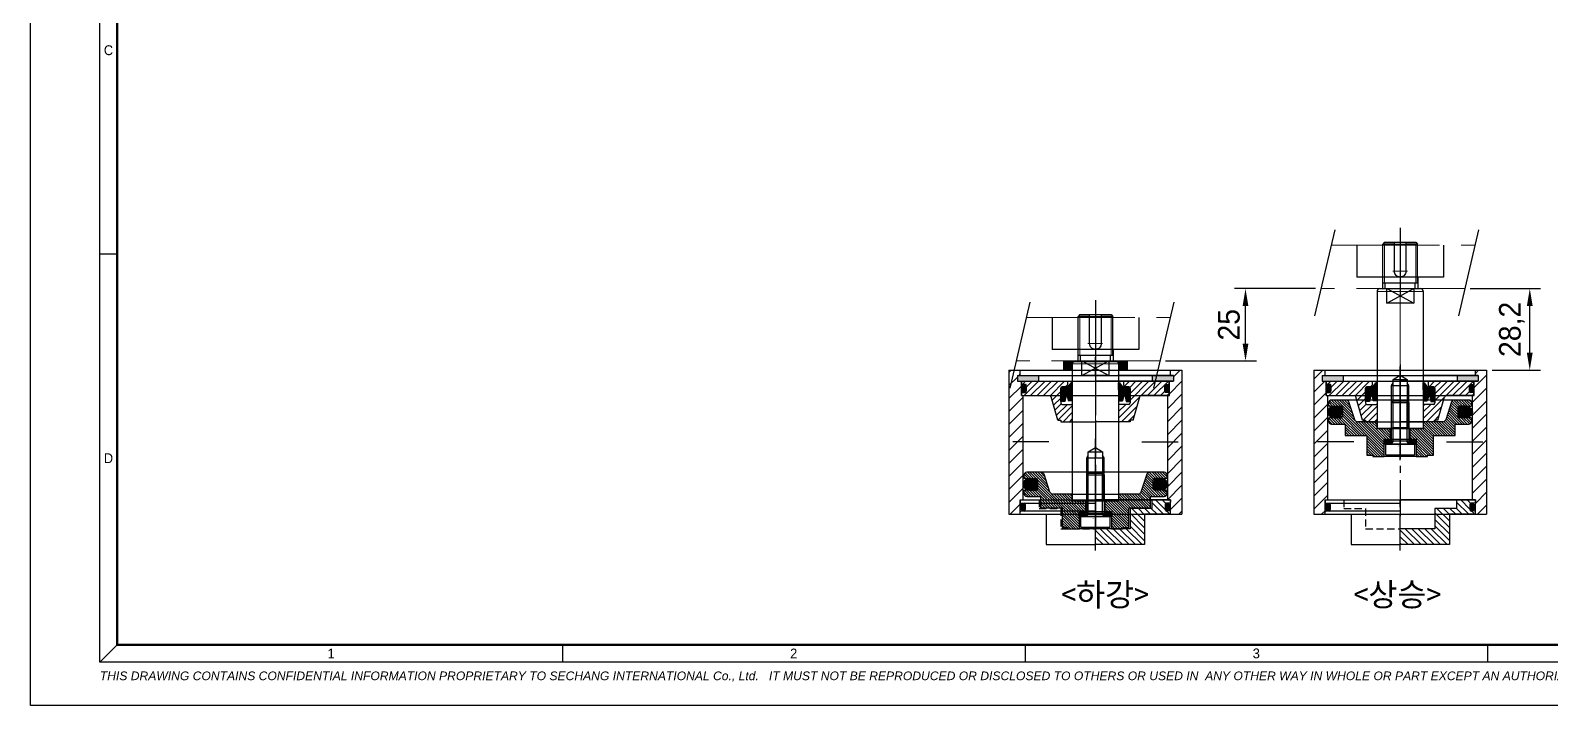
# Model space of a CAD drawing. Header units: inches. Extents: x 0 to 23821, y 0 to 11279.
# Drawn here: x 15860 to 16386, y 8630 to 8863 of the extents above; entities that cross this region are included whole.
import ezdxf

# ---------------------------------------------------------------- set-up
doc = ezdxf.new("R2010")
doc.units = ezdxf.units.IN
doc.header["$LTSCALE"] = 10
doc.header["$MEASUREMENT"] = 0
for name, pattern in [('CENTER', [2, 1.25, -0.25, 0.25, -0.25]), ('DASHED', [0.75, 0.5, -0.25]), ('HIDDEN', [0.375, 0.25, -0.125]), ('PHANTOM', [2.5, 1.25, -0.25, 0.25, -0.25, 0.25, -0.25])]:
    doc.linetypes.add(name, pattern=pattern)
doc.layers.get('Defpoints').update_dxf_attribs({"color": 8})
for name, color, linetype in [('11', 1, 'CENTER'), ('22', 2, 'HIDDEN'), ('CENTER LINE', 1, 'CENTER'), ('HIDDEN LINE', 4, 'HIDDEN'), ('PhantomLine', 6, 'PHANTOM'), ('THIN LINE', 3, 'Continuous')]:
    doc.layers.add(name, color=color, linetype=linetype)
doc.layers.add('33', color=3, linetype='PHANTOM', lineweight=9)
for name, color, linetype, lineweight, true_color in [('은선 (ISO)', 5, 'Continuous', 15, 0x0000ff), ('좁은 외형선(ISO)', 1, 'Continuous', 15, 0xff0000), ('중심 표식(ISO)', 1, 'Continuous', 9, 0xff0000), ('중심선(ISO)', 1, 'Continuous', 9, 0xff0000)]:
    doc.layers.add(name, color=color, linetype=linetype, lineweight=lineweight, true_color=true_color)
doc.styles.add('SCI', font='')
doc.styles.get("Standard").update_dxf_attribs({"font": 'arial.ttf'})
doc.styles.add('기본글씨', font='')
doc.styles.get('SCI').set_extended_font_data('Gulim')
doc.styles.get('기본글씨').set_extended_font_data('GulimChe')
doc.dimstyles.new('SCH', dxfattribs={"dimtxt": 2.5, "dimasz": 2, "dimexe": 1.25, "dimexo": 0.625, "dimtad": 1, "dimdec": 8, "dimtxsty": 'SCI', "dimcen": 2.5, "dimclrd": 4, "dimclre": 4, "dimclrt": 7, "dimadec": 8, "dimazin": 2, "dimtfac": 1, "dimtdec": 8, "dimtmove": 0, "dimatfit": 3, "dimfxl": 1, "dimarcsym": 0})

# ---------------------------------------------------------------- blocks, each defined once
blk = doc.blocks.new('A$Cfc68a438')
blk.add_line((-405, 78), (-408, 78))
at = {"color": 2}
for p, q in [((-405, 10.5), (-408, 7.5)), ((-328, 10.5), (-328, 7.5)), ((-248, 10.5), (-248, 7.5)), ((-168, 10.5), (-168, 7.5))]:
    blk.add_line(p, q, dxfattribs=at)
at = {"color": 1}
blk.add_lwpolyline([(-420, 297), (0, 297), (0, 0), (-420, 0)], close=True, dxfattribs=at)
at = {"color": 2}
blk.add_lwpolyline([(-408, 289.5), (-8, 289.5), (-8, 7.5), (-408, 7.5)], close=True, dxfattribs=at)
at = {"const_width": 0.4}
blk.add_lwpolyline([(-405, 286.5), (-11, 286.5), (-11, 10.5), (-405, 10.5)], close=True, dxfattribs=at)
at = {"color": 2, "char_height": 1.7, "attachment_point": 5, "style": 'SCI'}
for s, insert, width in [('C', (-406.5, 113.25), 3), ('D', (-406.5, 42.75), 3), ('1', (-368, 9), 80), ('2', (-288, 9), 80), ('3', (-208, 9), 80)]:
    blk.add_mtext(s, dxfattribs=dict(at, insert=insert, width=width))
at = {"color": 3, "insert": (-408, 5), "char_height": 1.5, "width": 400.0238, "attachment_point": 4, "style": 'SCI'}
blk.add_mtext('{\\fArial|b0|i1|c0|p34;THIS DRAWING CONTAINS CONFIDENTIAL INFORMATION PROPRIETARY TO SECHANG INTERNATIONAL Co., Ltd.   IT MUST NOT BE REPRODUCED OR DISCLOSED TO OTHERS OR USED IN  ANY OTHER WAY IN WHOLE OR PART EXCEPT AN AUTHORIZED IN WRITING BY SECHANG INTERNATIONAL Co., Ltd.  }', dxfattribs=at)
blk = doc.blocks.new('A$Ce8d7970b')
h = blk.add_hatch()
h.set_pattern_fill('ANSI31', color=3)
h.set_pattern_definition([(45, (-2840.139, -2710.0392), (-2.245064, 2.245064), [])])
h.paths.add_polyline_path([(-25, 0), (-25.6, 0), (-25.6, 5), (-27, 5), (-27, 7), (-26, 7), (-26, 8.8), (-29.9, 8.8), (-29.9, -16), (-25, -16)])
h.paths.add_polyline_path([(-25, -16), (-29.9, -16), (-29.9, -41), (-26, -41), (-26, -36), (-25, -36)])
h.paths.add_polyline_path([(29.9, 8.8), (26, 8.8), (26, 7), (27, 7), (27, 5), (25.6, 5), (25.6, 0), (25, 0), (25, -16), (29.9, -16)])
h.paths.add_polyline_path([(29.9, -16), (25, -16), (25, -36), (26, -36), (26, -41), (29.9, -41)])
for p, q in [((-29.9, 8.8), (29.9, 8.8)), ((-29.9, 8.8), (-29.9, -41)), ((-27, 7), (27, 7)), ((-27, 7), (-27, 5)), ((-26, 7), (-26, 8.8)), ((26, 7), (26, 8.8)), ((27, 7), (27, 5)), ((29.9, 8.8), (29.9, -41)), ((-27, 5), (27, 5)), ((-25.6, 0), (-25.6, 5)), ((-25.6, 0), (25.6, 0)), ((25.6, 0), (25.6, 5)), ((-25, -36), (-25, 0)), ((25, -36), (25, 0)), ((-26, -36), (26, -36)), ((-26, -41), (-26, -36)), ((26, -41), (26, -36)), ((-29.9, -41), (29.9, -41))]:
    blk.add_line(p, q)
at = {"layer": 'CENTER LINE'}
for p, q in [((0, 10.8), (0, -43)), ((-16.07, -16), (-31.05, -16)), ((16.07, -16), (31.05, -16))]:
    blk.add_line(p, q, dxfattribs=at)
blk = doc.blocks.new('A$C10B85BA4')
at = {"layer": 'THIN LINE'}
blk.add_hatch(color=256, dxfattribs=at).paths.add_polyline_path([(-11.91, 0), (-11.91, 2), (-19.24, 2), (-19.24, 0)])
at = {"color": 7, "linetype": 'Continuous'}
for p, q in [((-19.24, 2), (0, 2)), ((-19.24, 2), (-19.24, 0)), ((-19.24, 0), (0, 0))]:
    blk.add_line(p, q, dxfattribs=at)
at = {"color": 3, "linetype": 'DASHED'}
blk.add_line((-11.91, 2), (-11.91, 0), dxfattribs=at)
at = {"layer": 'THIN LINE'}
blk.add_line((-11.91, 2), (-11.91, 0), dxfattribs=at)
blk = doc.blocks.new('A$C268A3F26')
at = {"layer": 'THIN LINE'}
blk.add_hatch(color=256, dxfattribs=at).paths.add_polyline_path([(0, 0.87, 0.37096), (-1.5, 0.87), (-1.5, -0.87, 0.37096), (0, -0.87)])
for p, q in [((-1.5, 0.87), (-1.5, -0.87)), ((0, 0.87), (0, -0.87))]:
    blk.add_line(p, q, dxfattribs=at)
for start, end in [(49.2943, 130.7057), (229.2943, 310.7057)]:
    blk.add_arc((-0.75, 0), 1.15, start, end, dxfattribs=at)
blk = doc.blocks.new('A$C6FC21D95')
at = {"layer": 'THIN LINE'}
blk.add_hatch(color=256, dxfattribs=at).paths.add_polyline_path([(-3.32, 1.24), (-5, 0.92), (-5, -0.5), (-0.5, -0.5, 0.414214), (0, 0), (0, 2.08), (1.4, 3.07), (1.4, 3.5), (-0.96, 3.5), (-0.96, 3.08), (-2.93, 3.08), (-3.97, 3.5), (-4.75, 3.5), (-4.75, 2.18), (-3.29, 1.75, -0.788758)])
for p, q in [((-3.32, 1.24), (-5, 0.92)), ((-5, 0.92), (-5, -0.5)), ((-4.75, 3.5), (-4.75, 2.18)), ((-3.97, 3.5), (-4.75, 3.5)), ((-3.29, 1.75), (-4.75, 2.18)), ((-2.93, 3.08), (-3.97, 3.5)), ((-0.96, 3.08), (-2.93, 3.08)), ((-0.96, 3.5), (1.4, 3.5)), ((-0.96, 3.5), (-0.96, 3.08)), ((0, 2.08), (1.4, 3.07)), ((0, 2.08), (0, 0)), ((1.4, 3.5), (1.4, 3.07)), ((-5, -0.5), (-0.5, -0.5))]:
    blk.add_line(p, q, dxfattribs=at)
for centre, radius, start, end in [((-3.37, 1.5), 0.266, 280.7708, 73.8303), ((-0.5, 0), 0.5, 270, 0)]:
    blk.add_arc(centre, radius, start, end, dxfattribs=at)
blk = doc.blocks.new('A$C0103d36f')
h = blk.add_hatch()
h.set_pattern_fill('ANSI31', color=2, scale=0.5)
h.set_pattern_definition([(45, (-1745.3104, -2719.5731), (-1.122532, 1.122532), [])])
h.paths.add_polyline_path([(-12, -2.5, -0.414214), (-11.5, -2), (-10.3, -2, 0.414214), (-9.7, -1.4), (-9.7, 0), (-25.5, 0), (-25.5, -0.88, 0.39896), (-25.31, -1.08), (-24.28, -1.14, -0.39896), (-24, -1.43), (-24, -3.57, -0.39896), (-24.28, -3.86), (-25.31, -3.92, 0.39896), (-25.5, -4.12), (-25.5, -5), (-15.81, -5, -0.334595), (-15.33, -5.36), (-13, -13.5), (-12, -13.5), (-12, -14), (-8.3, -14, 0.414214), (-8, -13.7), (-8, -8.3, 0.414214), (-8.3, -8), (-11.5, -8, -0.414214), (-12, -7.5)])
h.paths.add_polyline_path([(15.81, -5), (25.5, -5), (25.5, -4.12, 0.39896), (25.31, -3.92), (24.28, -3.86, -0.39896), (24, -3.57), (24, -1.43, -0.39896), (24.28, -1.14), (25.31, -1.08, 0.39896), (25.5, -0.88), (25.5, 0), (9.7, 0), (9.7, -1.4, 0.414214), (10.3, -2), (11.5, -2, -0.414214), (12, -2.5), (12, -7.5, -0.414214), (11.5, -8), (8.3, -8, 0.414214), (8, -8.3), (8, -13.7, 0.414214), (8.3, -14), (12, -14), (12, -13.5), (13, -13.5), (15.33, -5.36, -0.334595)])
for p, q in [((-25.5, 0), (0, 0)), ((-9.7, 0), (-9.7, -1.4)), ((25.5, 0), (0, 0)), ((9.7, 0), (9.7, -1.4)), ((-25.5, -5), (-15.81, -5)), ((-12, -2.5), (-12, -7.5)), ((-11.5, -2), (-10.3, -2)), ((11.5, -2), (10.3, -2)), ((12, -2.5), (12, -7.5)), ((25.5, -5), (15.81, -5)), ((-13, -13.5), (-15.33, -5.36)), ((-11.5, -8), (-8.3, -8)), ((-8, -8.3), (-8, -13.7)), ((8, -8.3), (8, -13.7)), ((11.5, -8), (8.3, -8)), ((13, -13.5), (15.33, -5.36)), ((-13, -13.5), (-12, -13.5)), ((-12, -13.5), (-12, -14)), ((-12, -14), (0, -14)), ((12, -14), (0, -14)), ((13, -13.5), (12, -13.5)), ((12, -13.5), (12, -14)), ((12, -13.5), (12, -14))]:
    blk.add_line(p, q)
at = {"color": 7}
for p, q in [((-25.5, -0.88), (-25.5, 0)), ((25.5, -0.88), (25.5, 0)), ((-25.5, -5), (-25.5, -4.12)), ((-24.28, -1.14), (-25.31, -1.08)), ((-25.31, -3.92), (-24.28, -3.86)), ((-24, -1.15), (-24.1, -1.14)), ((-24, -1.25), (-24, -1.15)), ((-24, -3.57), (-24, -1.43)), ((24, -3.57), (24, -1.43)), ((24.28, -1.14), (25.31, -1.08)), ((25.31, -3.92), (24.28, -3.86)), ((25.5, -5), (25.5, -4.12))]:
    blk.add_line(p, q, dxfattribs=at)
for centre, radius, start, end in [((-25.3, -0.88), 0.2, 180, 267), ((-25.3, -4.12), 0.2, 93, 180), ((-24.3, -1.43), 0.3, 0, 87), ((-24.3, -3.57), 0.3, 273, 0), ((24.3, -1.43), 0.3, 93, 180), ((24.3, -3.57), 0.3, 180, 267), ((25.3, -0.88), 0.2, 273, 0), ((25.3, -4.12), 0.2, 0, 87)]:
    blk.add_arc(centre, radius, start, end, dxfattribs=at)
for centre, radius, start, end in [((-15.81, -5.5), 0.5, 16, 90), ((-11.5, -2.5), 0.5, 90, 180), ((-10.3, -1.4), 0.6, 270, 0), ((10.3, -1.4), 0.6, 180, 270), ((11.5, -2.5), 0.5, 0, 90), ((15.81, -5.5), 0.5, 90, 164), ((-11.5, -7.5), 0.5, 180, 270), ((-8.3, -8.3), 0.3, 0, 90), ((8.3, -8.3), 0.3, 90, 180), ((11.5, -7.5), 0.5, 270, 0), ((-8.3, -13.7), 0.3, 270, 0), ((8.3, -13.7), 0.3, 180, 270)]:
    blk.add_arc(centre, radius, start, end)
at = {"layer": 'CENTER LINE'}
blk.add_line((0, 1.5), (0, -15.5), dxfattribs=at)
blk = doc.blocks.new('A$Cf395cb6d')
blk.add_blockref('A$C0103d36f', (0, 8))
at = {"layer": 'THIN LINE'}
for name, p in [('A$C10B85BA4', (-7.76, 8)), ('A$C268A3F26', (-24, 5.5))]:
    blk.add_blockref(name, p, dxfattribs=at)
at = {"layer": 'THIN LINE', "xscale": -1, "rotation": 270}
blk.add_blockref('A$C6FC21D95', (-11.5, 6), dxfattribs=at)
at = {"layer": 'THIN LINE', "xscale": -1}
for name, p in [('A$C10B85BA4', (7.76, 8)), ('A$C268A3F26', (24, 5.5))]:
    blk.add_blockref(name, p, dxfattribs=at)
at = {"layer": 'THIN LINE', "rotation": 90}
blk.add_blockref('A$C6FC21D95', (11.5, 6), dxfattribs=at)
blk = doc.blocks.new('A$C24AB0AE7')
at = {"layer": '33'}
h = blk.add_hatch(dxfattribs=at)
h.set_pattern_fill('ANSI31', color=256, scale=0.5, style=0)
h.set_pattern_definition([(45, (-1694.0496, -484.75), (-1.122532, 1.122532), [])])
h.paths.add_polyline_path([(7.75, 17), (-2.75, 17), (-2.75, 25.5), (-3.63, 25.5, 0.39896), (-3.83, 25.31), (-3.89, 24.28, -0.39896), (-4.18, 24), (-6.32, 24, -0.39896), (-6.61, 24.28), (-6.67, 25.31, 0.39896), (-6.87, 25.5), (-7.75, 25.5), (-7.75, 19.5), (-4.75, 19.5), (-4.75, 12), (2.25, 12), (2.25, 0), (7.75, 0)])
for p, q in [((-7.75, 26), (-7.75, 0)), ((-7.75, 26), (-6.88, 26)), ((-6.68, 25.81), (-6.61, 24.53)), ((-6.6, 24.3), (-6.6, 24.25)), ((-6.56, 24.25), (-6.6, 24.25)), ((-4.18, 24.25), (-6.32, 24.25)), ((-3.9, 24.25), (-3.93, 24.25)), ((-3.9, 24.31), (-3.9, 24.25)), ((-3.82, 25.81), (-3.89, 24.53)), ((-2.75, 26), (-3.62, 26)), ((-2.75, 26), (-2.75, 17)), ((-7.75, 19.5), (-4.75, 19.5)), ((-4.75, 19.5), (-4.75, 12)), ((-2.75, 17), (7.75, 17)), ((7.75, 17), (7.75, 0)), ((-4.75, 12), (2.25, 12)), ((2.25, 12), (2.25, 0)), ((-7.75, -26), (-7.75, 0)), ((-6.6, -24.25), (-6.6, 0)), ((-3.9, -24.25), (-3.9, 0)), ((-2.75, -26), (-2.75, 0)), ((7.75, -17), (7.75, 0)), ((-2.75, -17), (7.75, -17)), ((-7.75, -26), (-6.87, -26)), ((-6.68, -25.81), (-6.61, -24.53)), ((-6.56, -24.25), (-6.6, -24.25)), ((-6.6, -24.3), (-6.6, -24.25)), ((-4.18, -24.25), (-6.32, -24.25)), ((-3.9, -24.25), (-3.93, -24.25)), ((-3.9, -24.31), (-3.9, -24.25)), ((-3.82, -25.81), (-3.89, -24.53)), ((-2.75, -26), (-3.63, -26))]:
    blk.add_line(p, q)
for centre, radius, start, end in [((-6.88, 25.8), 0.2, 3, 90), ((-6.32, 24.55), 0.3, 183, 270), ((-4.18, 24.55), 0.3, 270, 357), ((-3.62, 25.8), 0.2, 90, 177), ((-6.88, -25.8), 0.2, 270, 357), ((-6.32, -24.55), 0.3, 90, 177), ((-4.18, -24.55), 0.3, 3, 90), ((-3.62, -25.8), 0.2, 183, 270)]:
    blk.add_arc(centre, radius, start, end)
at = {"layer": '11'}
blk.add_line((9.75, 0), (-9.75, 0), dxfattribs=at)
at = {"layer": '22'}
for p, q in [((2.25, -12), (2.25, 0)), ((-4.75, -12), (2.25, -12)), ((-4.75, -19.5), (-4.75, -12)), ((-7.75, -19.5), (-4.75, -19.5))]:
    blk.add_line(p, q, dxfattribs=at)
blk = doc.blocks.new('A$Cca70d1af')
at = {"rotation": 270}
blk.add_blockref('A$C24AB0AE7', (0, -2.75), dxfattribs=at)
at = {"layer": 'THIN LINE'}
blk.add_blockref('A$C268A3F26', (-24.25, 2.5), dxfattribs=at)
at = {"layer": 'THIN LINE', "xscale": -1}
blk.add_blockref('A$C268A3F26', (24.25, 2.5), dxfattribs=at)
blk = doc.blocks.new('A$Cfb4d30c0')
for name, p in [('A$Ce8d7970b', (0, 46)), ('A$Cf395cb6d', (0, 43)), ('A$Cca70d1af', (0, 5))]:
    blk.add_blockref(name, p)
blk = doc.blocks.new('A$C23AA0C52')
h = blk.add_hatch()
h.set_pattern_fill('ANSI31', color=30, angle=90)
h.set_pattern_definition([(135, (59593.69824, -232627.32468), (-0.08838834765, -0.08838834765), [])])
h.paths.add_polyline_path([(1.5, -8.1), (1.5, -11), (4.5, -11), (4.5, -8.1)])
h.paths.add_polyline_path([(1.5, 11), (1.5, 8.1), (4.5, 8.1), (4.5, 11)])
for p, q in [((1.5, -11), (1.5, 11)), ((1.5, 11), (4.5, 11)), ((4.5, -11), (4.5, 11)), ((1.5, 8.1), (4.5, 8.1)), ((1.5, -8.1), (4.5, -8.1)), ((1.5, -11), (4.5, -11))]:
    blk.add_line(p, q)
at = {"layer": 'CENTER LINE'}
blk.add_line((6, 0), (0, 0), dxfattribs=at)
blk = doc.blocks.new('A$C17a7aba7')
h = blk.add_hatch()
h.set_pattern_fill('ANSI31', color=3, scale=0.2)
h.set_pattern_definition([(45, (-3968.1612, -2607.027), (-0.44901281, 0.44901281), [])])
h.paths.add_polyline_path([(6.82, 17.77, 0.322823), (7.5, 18.72), (7.5, 23.75, 0.414214), (6.5, 24.75), (5.65, 24.75, 0.414214), (5.35, 24.45), (5.35, 20.5, -0.414214), (4.85, 20), (1.85, 20, -0.414214), (1.35, 20.5), (1.35, 24.45, 0.414214), (1.05, 24.75), (0.2, 24.75, 0.414214), (-0.8, 23.75), (-0.8, 19), (-4.8, 19), (-4.8, 11.5), (-11.6, 11.5), (-11.6, 9.5), (-12, 9.5), (-12, 5.5), (-6, 5.5), (-6, 3.3), (-2.5, 3.3), (-2.5, 8), (0, 8), (0, 14.78), (0, 15.5), (0.68, 15.73)])
h.paths.add_polyline_path([(-2.5, -3.3), (-6, -3.3), (-6, -5.5), (-12, -5.5), (-12, -9.5), (-11.6, -9.5), (-11.6, -11.5), (-4.8, -11.5), (-4.8, -19), (-0.8, -19), (-0.8, -23.75, 0.414214), (0.2, -24.75), (1.05, -24.75, 0.414214), (1.35, -24.45), (1.35, -20.5, -0.414214), (1.85, -20), (4.85, -20, -0.414214), (5.35, -20.5), (5.35, -24.45, 0.414214), (5.65, -24.75), (6.5, -24.75, 0.414214), (7.5, -23.75), (7.5, -18.72, 0.322823), (6.82, -17.77), (0.68, -15.73), (0, -15.5), (0, -14.78), (0, -8), (-2.5, -8)])
for p, q in [((-0.8, 23.75), (-0.8, 19)), ((1.05, 24.75), (0.2, 24.75)), ((1.35, 20.5), (1.35, 24.45)), ((5.35, 24.45), (5.35, 20.5)), ((6.5, 24.75), (5.65, 24.75)), ((7.5, 18.72), (7.5, 23.75)), ((-0.8, 19), (-4.8, 19)), ((-4.8, 19), (-4.8, 11.5)), ((0.68, 15.73), (6.82, 17.77)), ((4.85, 20), (1.85, 20)), ((7.5, -18.72), (7.5, 18.72)), ((-4.8, 11.5), (-11.6, 11.5)), ((-11.6, 11.5), (-11.6, 9.5)), ((0, 8), (0, 14.78)), ((-11.6, 9.5), (-12, 9.5)), ((-12, 9.5), (-12, 5.5)), ((-12, 5.5), (-6, 5.5)), ((-12, -5.5), (-12, 5.5)), ((-6, 5.5), (-6, 3.3)), ((-2.5, 3.3), (-2.5, 8)), ((-2.5, 8), (0, 8)), ((0, 8), (0, -8)), ((-6, 3.3), (-2.5, 3.3)), ((-6, 3.3), (-6, -3.3)), ((-2.5, -3.3), (-2.5, 3.3)), ((-2.5, -3.3), (-6, -3.3)), ((-6, -3.3), (-6, -5.5)), ((-2.5, -8), (-2.5, -3.3)), ((-6, -5.5), (-12, -5.5)), ((-12, -5.5), (-12, -9.5)), ((-12, -9.5), (-11.6, -9.5)), ((-11.6, -9.5), (-11.6, -11.5)), ((0, -8), (-2.5, -8)), ((0, -14.78), (0, -8)), ((-11.6, -11.5), (-4.8, -11.5)), ((-4.8, -11.5), (-4.8, -19)), ((6.82, -17.77), (0.68, -15.73)), ((-4.8, -19), (-0.8, -19)), ((-0.8, -19), (-0.8, -23.75)), ((1.35, -24.45), (1.35, -20.5)), ((1.85, -20), (4.85, -20)), ((5.35, -20.5), (5.35, -24.45)), ((7.5, -23.75), (7.5, -18.72)), ((0.2, -24.75), (1.05, -24.75)), ((5.65, -24.75), (6.5, -24.75))]:
    blk.add_line(p, q)
for centre, radius, start, end in [((0.2, 23.75), 1, 90, 180), ((1.05, 24.45), 0.3, 0, 90), ((5.65, 24.45), 0.3, 90, 180), ((6.5, 23.75), 1, 0, 90), ((1.85, 20.5), 0.5, 180, 270), ((4.85, 20.5), 0.5, 270, 0), ((6.5, 18.72), 1, 288.4349, 0), ((1, 14.78), 1, 108.4349, 180), ((1, -14.78), 1, 180, 251.5651), ((1.85, -20.5), 0.5, 90, 180), ((4.85, -20.5), 0.5, 0, 90), ((6.5, -18.72), 1, 0, 71.5651), ((0.2, -23.75), 1, 180, 270), ((1.05, -24.45), 0.3, 270, 0), ((5.65, -24.45), 0.3, 180, 270), ((6.5, -23.75), 1, 270, 0)]:
    blk.add_arc(centre, radius, start, end)
at = {"layer": 'CENTER LINE', "linetype": 'Continuous'}
blk.add_line((10.05, 0), (-12.5, 0), dxfattribs=at)
blk = doc.blocks.new('A$C50D66C6C')
at = {"layer": 'THIN LINE'}
blk.add_hatch(color=256, dxfattribs=at).paths.add_polyline_path([(1.64, 1.7), (2, 1.7), (2, 2.98), (1.64, 2.98), (1.64, 3.36, 0.414214), (0, 5, 0.414214), (-1.64, 3.36), (-1.64, 2.98), (-2, 2.98), (-2, 1.7), (-1.64, 1.7), (-1.64, 1.17), (-2, 1.17), (-2, 0.44), (-1.12, 0.44, 0.189263), (0, 0, 0.189263), (1.12, 0.44), (2, 0.44), (2, 1.17), (1.64, 1.17)])
for p, q in [((-2, 2.98), (-2, 1.7)), ((-2, 2.98), (-1.64, 2.98)), ((-1.64, 1.7), (-2, 1.7)), ((-2, 1.17), (-1.64, 1.17)), ((-2, 1.17), (-2, 0.44)), ((-2, 0.44), (-1.12, 0.44)), ((-1.64, 3.36), (-1.64, 2.98)), ((-1.64, 1.7), (-1.64, 1.17)), ((2, 0.44), (1.12, 0.44)), ((1.64, 3.36), (1.64, 2.98)), ((2, 2.98), (1.64, 2.98)), ((1.64, 1.7), (2, 1.7)), ((1.64, 1.7), (1.64, 1.17)), ((2, 1.17), (1.64, 1.17)), ((2, 2.98), (2, 1.7)), ((2, 1.17), (2, 0.44))]:
    blk.add_line(p, q, dxfattribs=at)
for centre, start, end in [((0, 3.36), 90, 180), ((0, 1.64), 227.1313, 270), ((0, 3.36), 0, 90), ((0, 1.64), 270, 312.8687)]:
    blk.add_arc(centre, 1.64, start, end, dxfattribs=at)
blk = doc.blocks.new('A$C6DA00DD6')
h = blk.add_hatch()
h.set_pattern_fill('ANSI31', color=4)
h.set_pattern_definition([(45, (-231868.86231, -59220.01641), (-0.08838834765, 0.08838834765), [])])
h.paths.add_polyline_path([(-5.4, 1.8), (-5.4, 0), (-3.25, 0), (-3.25, 1.8)])
h.paths.add_polyline_path([(3.25, 1.8), (3.25, 0), (5.4, 0), (5.4, 1.8)])
for p, q in [((-3.25, 0), (-3.25, 1.8)), ((3.25, 0), (3.25, 1.8))]:
    blk.add_line(p, q)
blk.add_lwpolyline([(-5.4, 1.8), (5.4, 1.8), (5.4, 0), (-5.4, 0)], close=True)
at = {"layer": '11', "ltscale": 5}
blk.add_line((0, -1), (0, 2.8), dxfattribs=at)
blk = doc.blocks.new('A$C4C1923EE')
for p, q in [((-5, 4.79), (-4.6, 5.19)), ((5, 4.79), (-5, 4.79)), ((-5, 1.19), (-5, 4.79)), ((5, 1.19), (-5, 1.19)), ((-4.6, 5.19), (4.6, 5.19)), ((-3, -13.27), (-3, 1.19)), ((3, 0), (-3, 0)), ((3, 1.19), (3, -13.27)), ((4.6, 5.19), (5, 4.79)), ((5, 4.79), (5, 1.19)), ((-2.46, -13.81), (-3, -13.27)), ((3, -13.27), (-3, -13.27)), ((2.46, -13.81), (-2.46, -13.81)), ((3, -13.27), (2.46, -13.81))]:
    blk.add_line(p, q)
at = {"layer": '11', "ltscale": 4}
blk.add_line((0, 6.69), (0, -15.31), dxfattribs=at)
at = {"layer": '11', "linetype": 'ByBlock'}
for points in [[(-3, 1.19), (-2.46, 0.25), (-2.46, -13.81)], [(3, 1.19), (2.46, 0.25), (2.46, -13.81)]]:
    blk.add_lwpolyline(points, dxfattribs=at)
at = {"layer": '33'}
blk.add_text('M6', height=0.25, dxfattribs=at).set_placement((0.54, 1.7))
blk = doc.blocks.new('MDTapSHM6 Dp15')
at = {"layer": 'CENTER LINE', "ltscale": 3.6836}
blk.add_line((-3, 0), (21.56, 0), dxfattribs=at)
at = {"layer": 'HIDDEN LINE', "ltscale": 7.367199}
for p, q in [((0, 3), (15, 3)), ((0.54, 2.46), (0, 3)), ((0.54, 2.46), (17.14, 2.46)), ((0.54, 2.46), (0.54, -2.46)), ((15, 3), (15.94, 2.46)), ((15, 3), (15, -3)), ((17.14, 2.46), (17.14, -2.46)), ((17.14, 2.46), (18.56, 0)), ((18.56, 0), (17.14, -2.46)), ((0, -3), (0.54, -2.46)), ((0, -3), (15, -3)), ((17.14, -2.46), (0.54, -2.46)), ((15, -3), (15.94, -2.46))]:
    blk.add_line(p, q, dxfattribs=at)
blk = doc.blocks.new('A$Cf483bbac')
for p, q in [((-43.5, 7.7), (-43.2, 8)), ((-43.5, -7.7), (-43.5, 7.7)), ((-43.2, 8), (-43.2, -8)), ((4, 8), (-43.2, 8)), ((5, 7), (5, -7)), ((7, 6), (7, -6)), ((7, 6), (20.4, 6)), ((20.4, 2), (20.4, 6)), ((21, 5.4), (20.4, 6)), ((20.4, 2), (20.4, 6)), ((21, 5.4), (21, 2)), ((5, 5.2), (7, 5.2)), ((11, 2), (20.4, 2)), ((21, 2), (21, -2)), ((5, -5.2), (7, -5.2)), ((20.4, -2), (11, -2)), ((20.4, -6), (20.4, -2)), ((20.4, -6), (20.4, -2)), ((21, -2), (21, -5.4)), ((-43.5, -7.7), (-43.2, -8)), ((4, -8), (-43.2, -8)), ((7, -6), (20.4, -6)), ((21, -5.4), (20.4, -6))]:
    blk.add_line(p, q)
at = {"color": 4}
for p, q in [((0, 4.66), (5, -4.66)), ((5, 4.66), (0, -4.66))]:
    blk.add_line(p, q, dxfattribs=at)
blk.add_lwpolyline([(0, 4.66), (5, 4.66), (5, -4.66), (0, -4.66)], close=True, dxfattribs=at)
for centre, start, end in [((4, 7), 0, 90), ((4, -7), 270, 0)]:
    blk.add_arc(centre, 1, start, end)
for points, knots in [([(9, 0), (9, 0.25), (9.05, 0.52), (9.26, 1.01), (9.41, 1.24), (9.76, 1.59), (9.99, 1.74), (10.48, 1.95), (10.75, 2), (11, 2)], [-0.3038801, -0.3038801, -0.3038801, -0.3038801, -0.2279277, -0.2279277, -0.1519753, -0.1519753, -0.0759876, -0.0759876, 0, 0, 0, 0]), ([(11, -2), (10.75, -2), (10.48, -1.95), (9.99, -1.74), (9.76, -1.59), (9.41, -1.24), (9.26, -1.01), (9.05, -0.52), (9, -0.25), (9, 0)], [-0.6077601, -0.6077601, -0.6077601, -0.6077601, -0.5317725, -0.5317725, -0.4557848, -0.4557848, -0.3798325, -0.3798325, -0.3038801, -0.3038801, -0.3038801, -0.3038801])]:
    blk.add_open_spline(points, degree=3, knots=knots)
for points in [[(20.4, 2), (20.72, 2), (21, 2)], [(21, -2), (20.72, -2), (20.4, -2)]]:
    blk.add_rational_spline(points, [1, 1.00158396044, 1], degree=2)
at = {"layer": '은선 (ISO)'}
blk.add_line((20.4, -2), (20.4, 2), dxfattribs=at)
at = {"layer": '좁은 외형선(ISO)'}
for p, q in [((4, -7.9), (4, 7.9)), ((20.4, 5.4), (7, 5.4)), ((7, -5.4), (20.4, -5.4))]:
    blk.add_line(p, q, dxfattribs=at)
at = {"layer": '중심 표식(ISO)', "linetype": 'Continuous'}
for p, q in [((11, 2.6), (11, -2.49)), ((11.5, 0), (10.5, 0))]:
    blk.add_line(p, q, dxfattribs=at)
at = {"layer": '중심선(ISO)', "linetype": 'Continuous'}
blk.add_line((24.18, 0), (-45.48, 0), dxfattribs=at)
blk.add_blockref('MDTapSHM6 Dp15', (-43.5, 0))
blk = doc.blocks.new('A$C35e286db')
for name, p, rotation in [('A$Cf483bbac', (0, 42.22), 90), ('A$C17a7aba7', (0, 1.22), 90), ('A$C4C1923EE', (0, -5.39), 180)]:
    blk.add_blockref(name, p, dxfattribs=dict(rotation=rotation))
blk.add_blockref('A$C6DA00DD6', (0, -6.58))
at = {"layer": 'THIN LINE', "rotation": 90.00000000000001}
blk.add_blockref('A$C50D66C6C', (-20, 4.57), dxfattribs=at)
at = {"layer": 'THIN LINE', "xscale": -1, "rotation": 270}
blk.add_blockref('A$C50D66C6C', (20, 4.57), dxfattribs=at)
blk = doc.blocks.new('A$C1AEF7A64')
at = {"layer": 'PhantomLine', "ltscale": 3}
for p, q in [((-22.66, 22.32), (-29.64, -7.41)), ((0, 23), (0, 0)), ((27.1, 22.32), (20.12, -7.41)), ((-15, 17), (-15, 6)), ((15, 17), (15, 6)), ((15, 6), (-15, 6)), ((-6.1, 6), (-6.1, 2)), ((6.1, 6), (6.1, 2))]:
    blk.add_line(p, q, dxfattribs=at)
at = {"layer": 'PhantomLine', "lineweight": 5, "ltscale": 3}
for points in [[(-23.91, 17), (25.85, 17)], [(22.33, 2), (-27.43, 2)]]:
    blk.add_lwpolyline(points, dxfattribs=at)
blk = doc.blocks.new('A$C07469b91')
for name, p in [('A$C1AEF7A64', (0, -2)), ('A$C35e286db', (0, -47.22))]:
    blk.add_blockref(name, p)
blk = doc.blocks.new('*D1939')
at = {"color": 4, "lineweight": -2, "transparency": 16777216}
for p, q in [((16304.94, 8774.2), (16276.99, 8774.2)), ((16280.74, 8755.2), (16280.74, 8768.2)), ((16253.05, 8749.2), (16284.49, 8749.2))]:
    blk.add_line(p, q, dxfattribs=at)
at = {"color": 4, "transparency": 16777216}
for points in [[(16279.74, 8768.2), (16281.74, 8768.2), (16280.74, 8774.2)], [(16279.74, 8755.2), (16281.74, 8755.2), (16280.74, 8749.2)]]:
    blk.add_solid(points, dxfattribs=at)
at = {"layer": 'Defpoints', "color": 0, "transparency": 16777216}
for p in [(16280.74, 8774.2), (16306.82, 8774.2), (16251.17, 8749.2)]:
    blk.add_point(p, dxfattribs=at)
at = {"color": 7, "transparency": 16777216, "insert": (16275.02, 8761.7), "char_height": 7.5, "attachment_point": 5, "rotation": 90, "style": 'SCI'}
blk.add_mtext('25', dxfattribs=at)
blk = doc.blocks.new('*D1940')
at = {"color": 4, "lineweight": -2, "transparency": 16777216}
for p, q in [((16358.45, 8774.2), (16382.81, 8774.2)), ((16379.06, 8752), (16379.06, 8768.2)), ((16366.02, 8746), (16382.81, 8746))]:
    blk.add_line(p, q, dxfattribs=at)
at = {"color": 4, "transparency": 16777216}
for points in [[(16378.06, 8768.2), (16380.06, 8768.2), (16379.06, 8774.2)], [(16378.06, 8752), (16380.06, 8752), (16379.06, 8746)]]:
    blk.add_solid(points, dxfattribs=at)
at = {"layer": 'Defpoints', "color": 0, "transparency": 16777216}
for p in [(16356.57, 8774.2), (16379.06, 8774.2), (16364.14, 8746)]:
    blk.add_point(p, dxfattribs=at)
at = {"color": 7, "transparency": 16777216, "insert": (16372.87, 8760.1), "char_height": 7.5, "attachment_point": 5, "rotation": 90, "style": 'SCI'}
blk.add_mtext('28,2', dxfattribs=at)

msp = doc.modelspace()

# ---------------------------------------------------------------- block references
at = {"xscale": 2, "yscale": 2, "zscale": 2}
msp.add_blockref('A$Cfc68a438', (16700.47847211, 8630.07531183), dxfattribs=at)
for name, p in [('A$C07469b91', (16334.24483701, 8774.19505169)), ('A$C07469b91', (16228.84110741, 8749.19505169)), ('A$Cfb4d30c0', (16228.84110741, 8691.19505169)), ('A$Cfb4d30c0', (16334.24483701, 8691.19505169))]:
    msp.add_blockref(name, p)
at = {"rotation": 270}
msp.add_blockref('A$C23AA0C52', (16228.84110741, 8750.49505169), dxfattribs=at)

# ---------------------------------------------------------------- texts
at = {"layer": 'THIN LINE', "style": '기본글씨'}
for s, p in [('<하강>', (16216.96864393, 8664.45719889)), ('<상승>', (16318.07022847, 8664.45719889))]:
    msp.add_text(s, height=7.997123513, dxfattribs=at).set_placement(p)

# ---------------------------------------------------------------- dimensions: what is measured, and where the dimension line sits
for base, p1, p2, picture, middle in [((16280.7410663445, 8774.1950516928), (16251.1709618265, 8749.1950516927), (16306.81508248, 8774.1950516928), '*D1939', (16275.0211928425, 8761.6950516927)), ((16379.058805263, 8774.1950516928), (16364.1448370102, 8745.9950516927), (16356.5746914283, 8774.1950516928), '*D1940', (16372.8745509355, 8760.0950516927))]:
    dim = msp.add_linear_dim(base=base, p1=p1, p2=p2, angle=90, dimstyle='SCH', override={"dimscale": 3})
    dim.commit()
    dim.dimension.update_dxf_attribs({"geometry": picture, "text_midpoint": middle})

doc.saveas('drawing.dxf')
